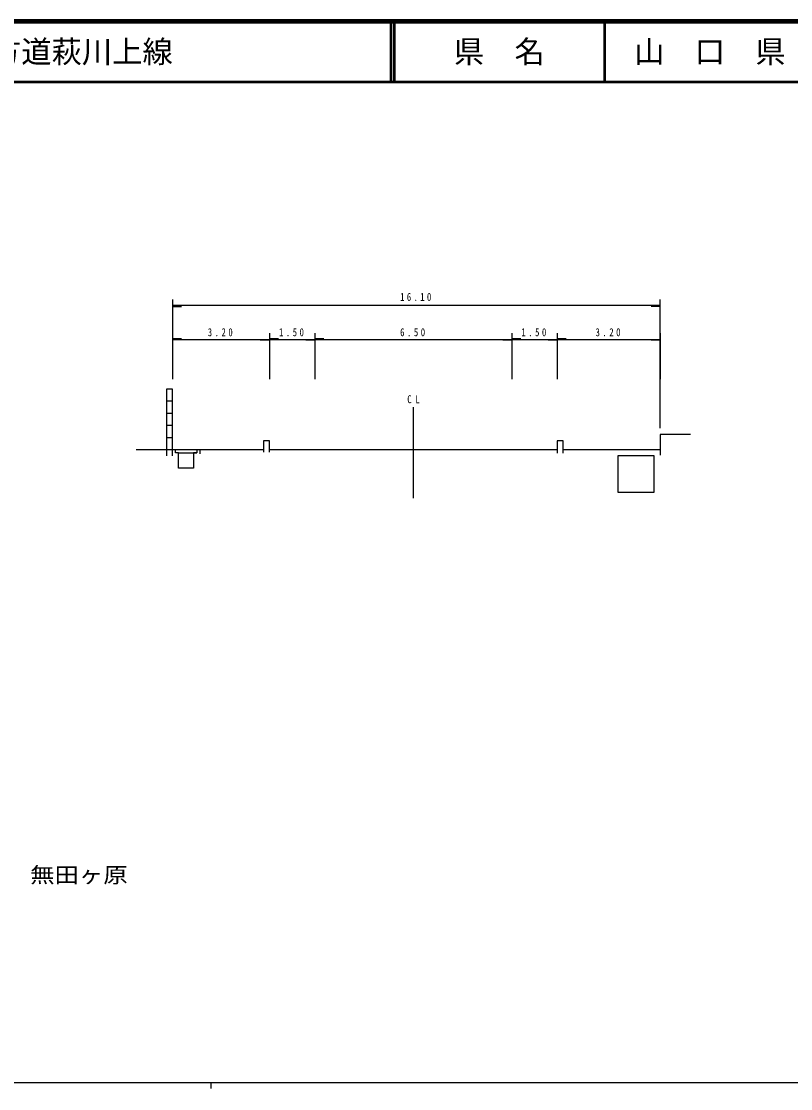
# Model space of a CAD drawing. Units: millimetres, scale not verified. Extents: x 40000 to 680000, y 20000 to 380000.
# Drawn here: x 236746 to 363711, y 204000 to 380000 of the extents above; entities that cross this region are included whole.
import ezdxf
from ezdxf.enums import TextEntityAlignment as Align

# ---------------------------------------------------------------- set-up
doc = ezdxf.new("R2010")
doc.units = ezdxf.units.MM
doc.header["$LTSCALE"] = 1000
for name, color, linetype, lineweight in [('M-BGD', 7, 'Continuous', 25), ('M-TTL', 2, 'Continuous', 140), ('M-TTL-BAND', 7, 'Continuous', 25), ('M-TTL-LINE', 7, 'Continuous', 50)]:
    doc.layers.add(name, color=color, linetype=linetype, lineweight=lineweight)
doc.layers.add('M-TTL-TXT', color=7, linetype='Continuous')
doc.styles.add('ＭＳ ゴシック', font='')
doc.styles.add('ＭＳ 明朝', font='')
doc.styles.get('ＭＳ ゴシック').set_extended_font_data('MS Gothic')
doc.styles.get('ＭＳ 明朝').set_extended_font_data('MS Mincho')

msp = doc.modelspace()

# ---------------------------------------------------------------- linework, layer by layer
at = {"layer": 'M-BGD'}
for p, q in [((261685, 334117), (261685, 320986)), ((342185, 333117), (261685, 333117)), ((261685, 332997), (263185, 332997)), ((342185, 332997), (340685, 332997)), ((342185, 312921), (342185, 334117)), ((261685, 327676), (263185, 327676)), ((261685, 327556), (277685, 327556)), ((277685, 327436), (276185, 327436)), ((277685, 328556), (277685, 320986)), ((277685, 327676), (279185, 327676)), ((277685, 327556), (285185, 327556)), ((285185, 327436), (283685, 327436)), ((285185, 328556), (285185, 320986)), ((285185, 327676), (286685, 327676)), ((285185, 327556), (317685, 327556)), ((317685, 327436), (316185, 327436)), ((317685, 328556), (317685, 320986)), ((317685, 327676), (319185, 327676)), ((317685, 327556), (325185, 327556)), ((325185, 327436), (323685, 327436)), ((325185, 328556), (325185, 320986)), ((325185, 327676), (326685, 327676)), ((325185, 327556), (342185, 327556)), ((342185, 327436), (340685, 327436)), ((342185, 328556), (342185, 320986)), ((261685, 317344), (260685, 317344)), ((261685, 315344), (260685, 315344)), ((301435, 316371), (301435, 301359)), ((261685, 313344), (260685, 313344)), ((261685, 311344), (260685, 311344)), ((260685, 309344), (255685, 309344)), ((261685, 309344), (260685, 309344)), ((276685, 309344), (261685, 309344)), ((262685, 308844), (265685, 308844)), ((266185, 309344), (266185, 308659)), ((342185, 309344), (326185, 309344))]:
    msp.add_line(p, q, dxfattribs=at)
for points in [[(261685, 308370), (261685, 319344), (260685, 319344), (260685, 308370)], [(347185, 311844), (342185, 311844), (342185, 308479)], [(277685, 308943), (277685, 310844), (276685, 310844), (276685, 308943)], [(326185, 308816), (326185, 310844), (325185, 310844), (325185, 308816)], [(265685, 309344), (265685, 308844), (265185, 308844), (265185, 306344), (262685, 306344), (262685, 308844), (262185, 308844), (262185, 309344)], [(325185, 309344), (317685, 309344), (285185, 309344), (277685, 309344)]]:
    msp.add_lwpolyline(points, dxfattribs=at)
msp.add_lwpolyline([(341185, 308344), (335185, 308344), (335185, 302344), (341185, 302344)], close=True, dxfattribs=at)
at = {"layer": 'M-TTL'}
msp.add_line((680000, 380000), (40000, 380000), dxfattribs=at)
at = {"layer": 'M-TTL-BAND'}
for p, q in [((40000, 205000), (579000, 205000)), ((268000, 205000), (268000, 204000))]:
    msp.add_line(p, q, dxfattribs=at)
at = {"layer": 'M-TTL-LINE'}
for p, q in [((297750, 380000), (297750, 370000)), ((298250, 380000), (298250, 370000)), ((333000, 380000), (333000, 370000)), ((40000, 370000), (680000, 370000))]:
    msp.add_line(p, q, dxfattribs=at)

# ---------------------------------------------------------------- texts
at = {"layer": 'M-BGD', "style": 'ＭＳ 明朝', "width": 1.15}
msp.add_text('無田ヶ原', height=2566, dxfattribs=at).set_placement((238205, 237196), align=Align.BOTTOM_LEFT)
at = {"layer": 'M-BGD', "char_height": 1320, "attachment_point": 7, "style": 'ＭＳ ゴシック'}
for s, insert in [('\\T1.54;\\W0.8;16.10', (299260, 333876)), ('\\T1.58;\\W0.8;3.20', (267510, 328056)), ('\\T1.58;\\W0.8;1.50', (279260, 328056)), ('\\T1.58;\\W0.8;6.50', (299260, 328056)), ('\\T1.58;\\W0.8;1.50', (319260, 328056)), ('\\T1.58;\\W0.8;3.20', (331510, 328056)), ('\\T1.88;\\W0.8;CL', (300435, 317006))]:
    msp.add_mtext(s, dxfattribs=dict(at, insert=insert))
at = {"layer": 'M-TTL-TXT', "style": 'ＭＳ ゴシック'}
msp.add_text('主要地方道萩川上線', height=3666, dxfattribs=at).set_placement((216734, 375000), align=Align.MIDDLE_LEFT)
for s, p in [('県\u3000名', (315625, 375000)), ('山\u3000口\u3000県', (350375, 375000))]:
    msp.add_text(s, height=3666, dxfattribs=at).set_placement(p, align=Align.MIDDLE_CENTER)

doc.saveas('drawing.dxf')
